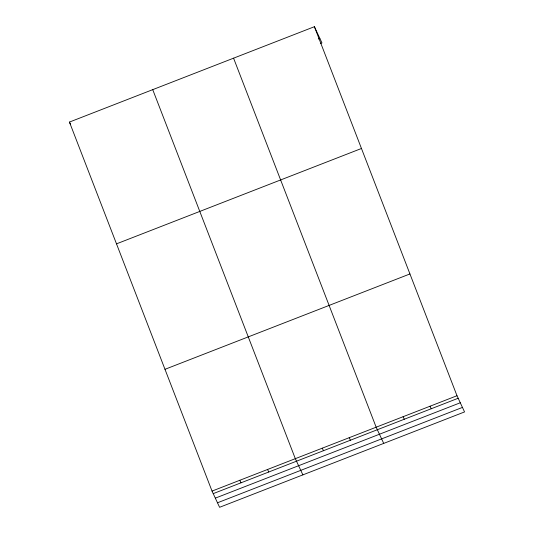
<?xml version="1.0" encoding="UTF-8"?>
<svg xmlns="http://www.w3.org/2000/svg" width="534" height="534" viewBox="0 0 534 534"><rect width="100%" height="100%" fill="white"/><g stroke="black" fill="none" stroke-linecap="round" stroke-linejoin="round"><path stroke-width="0.8" d="M314.406 26.7L456.997 395.727L464.553 411.928L219.594 507.3L212.038 491.093L69.447 122.072L314.406 26.7L321.962 42.907L320.427 43.508M318.324 38.995L319.859 38.395M116.499 243.851L361.465 148.479M164.979 369.314L409.945 273.949M212.038 491.093L456.997 395.727M213.22 493.63L458.179 398.257M215.322 498.142L460.281 402.769M217.485 502.788L462.451 407.415M430.05 406.214L431.232 408.75M403.11 416.707L404.285 419.237M383.719 443.4L376.163 427.2L233.572 58.173M349.216 437.686L350.397 440.223M322.269 448.18L323.45 450.709M302.878 474.873L295.322 458.673L152.731 89.645M267.561 469.479L268.742 472.009M239.799 480.286L240.981 482.823M69.447 122.072L70.628 124.602"/></g></svg>
